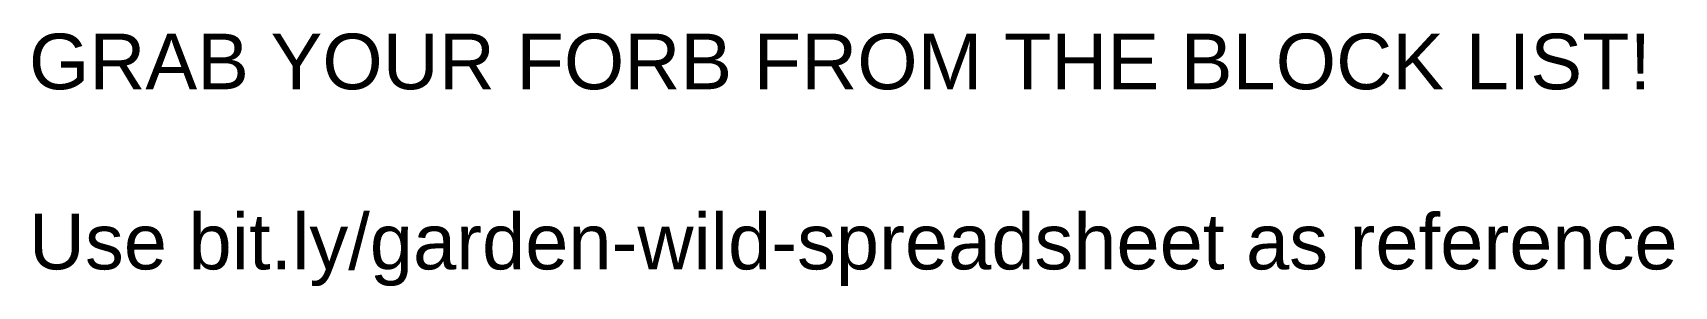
# Model space of a CAD drawing. Header units: metres. Extents: x 0 to 11.8, y 0 to 1.8.
import ezdxf

# ---------------------------------------------------------------- set-up
doc = ezdxf.new("R2010")
doc.units = ezdxf.units.M
doc.layers.add('Label', color=6, linetype='Continuous', lineweight=25, true_color=0xff00ff)
doc.styles.add('textstyle13', font='')
doc.styles.get('textstyle13').set_extended_font_data('Arial')

msp = doc.modelspace()

# ---------------------------------------------------------------- texts
at = {"layer": 'Label', "insert": (0, 0), "char_height": 0.4, "attachment_point": 7, "line_spacing_factor": 0.971628, "style": 'textstyle13'}
msp.add_mtext('GRAB YOUR FORB FROM THE BLOCK LIST!\\P\\PUse bit.ly/garden-wild-spreadsheet as reference', dxfattribs=at)

doc.saveas('drawing.dxf')
